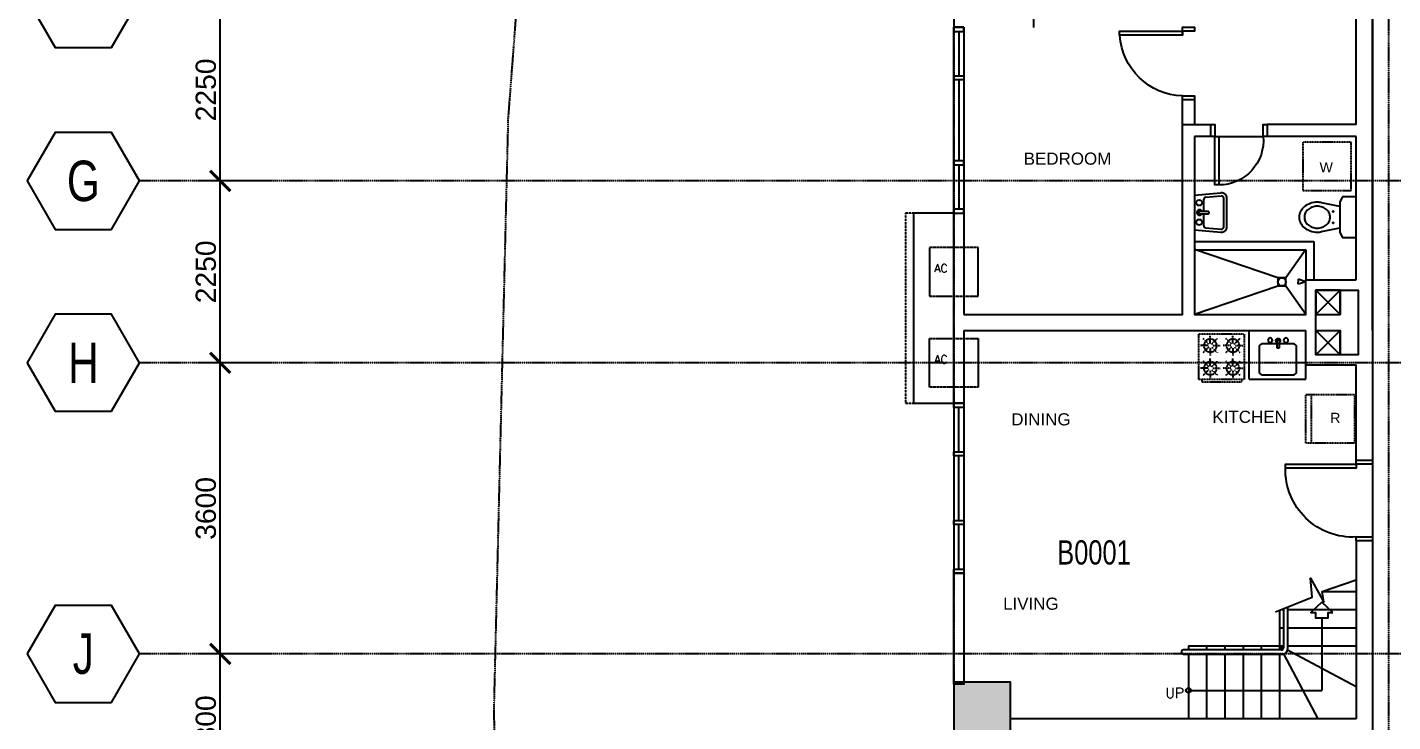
# Model space of a CAD drawing. Header units: inches. Extents: x -189245 to 740841, y -215444 to 469401.
# Drawn here: x 289834 to 306714, y -115918 to -107331 of the extents above; entities that cross this region are included whole.
import ezdxf
from ezdxf.enums import TextEntityAlignment as Align

# ---------------------------------------------------------------- set-up
doc = ezdxf.new("R2010")
doc.units = ezdxf.units.IN
doc.header["$LTSCALE"] = 10
doc.header["$MEASUREMENT"] = 0
for name, pattern in [('GRID NORMAL$0$GRID BASEMENT$0$GRID GROUND$0$GRID$0$$0$PHANTOM', [2.5, 1.25, -0.25, 0.25, -0.25, 0.25, -0.25]), ('HIDDEN', [0.375, 0.25, -0.125]), ('HIDDEN2', [0.1875, 0.125, -0.0625])]:
    doc.linetypes.add(name, pattern=pattern)
for name, color, linetype in [('1', 1, 'Continuous'), ('2', 2, 'Continuous'), ('3', 252, 'Continuous'), ('A-CMU PLASTER', 8, 'Continuous'), ('A-CMU WALL', 4, 'Continuous'), ('A-COLUMN', 6, 'Continuous'), ('a-dim', 8, 'Continuous'), ('A-DOOR', 1, 'Continuous'), ('A-EQUIPMENT', 2, 'Continuous'), ('A-EQUIPTMENT', 1, 'Continuous'), ('A-FIXTURE', 2, 'Continuous'), ('A-FIXTURES', 2, 'Continuous'), ('A-GRID', 8, 'Continuous'), ('A-RAILING', 2, 'Continuous'), ('A-STAIR', 1, 'Continuous'), ('A-TEXT', 3, 'Continuous'), ('A-UNIT NUMBER', 2, 'Continuous'), ('A-WINDOW', 2, 'Continuous'), ('COLUMN', 6, 'Continuous'), ('HATCH TSG', 9, 'Continuous'), ('TEXT', 3, 'Continuous'), ('TSG- DIM1', 1, 'Continuous'), ('TSG- DIM_PIPE CHASE', 1, 'Continuous'), ('TSG- plaster', 4, 'Continuous'), ('TSG- PRE CAST', 4, 'Continuous')]:
    doc.layers.add(name, color=color, linetype=linetype)
doc.styles.add('ARIAL', font='ARIAL.TTF', dxfattribs={"width": 0.75})
doc.styles.add('GRID NORMAL$0$GRID BASEMENT$0$GRID GROUND$0$GRID$0$Standard', font='ARIAL.TTF')
doc.styles.add('PRSP_Simplex', font='simplex.shx')
doc.dimstyles.new('GRID NORMAL$0$GRID BASEMENT$0$GRID GROUND$0$GRID$0$Standard', dxfattribs={"dimtxt": 250, "dimasz": 0.18, "dimexe": 0.18, "dimexo": 0.0625, "dimgap": 50, "dimtad": 1, "dimdec": 0, "dimzin": 0, "dimdsep": 46, "dimtxsty": 'GRID NORMAL$0$GRID BASEMENT$0$GRID GROUND$0$GRID$0$Standard', "dimcen": 0.09, "dimadec": 0, "dimazin": 0, "dimtfac": 1, "dimtdec": 0, "dimtofl": 0, "dimtmove": 0, "dimatfit": 3, "dimfxl": 1, "dimtolj": 1, "dimtzin": 0, "dimarcsym": 0})

# ---------------------------------------------------------------- blocks, each defined once
blk = doc.blocks.new('x')
at = {"layer": 'A-STAIR', "linetype": 'ByBlock'}
for p, q in [((-300, 300), (0, 0)), ((0, 300), (-300, 0))]:
    blk.add_line(p, q, dxfattribs=at)
blk.add_lwpolyline([(-300, 300), (0, 300), (0, 0), (-300, 0)], close=True, dxfattribs=at)
blk = doc.blocks.new('GRID NORMAL$0$GRID BASEMENT$0$GRID GROUND$0$GRID$0$$0$GRID-H')
at = {"color": 3}
blk.add_lwpolyline([(-10.39, 6), (-13.86, 0), (-10.39, -6), (-3.46, -6), (0, 0), (-3.46, 6)], close=True, dxfattribs=at)
at = {"color": 6, "style": 'GRID NORMAL$0$GRID BASEMENT$0$GRID GROUND$0$GRID$0$Standard', "width": 0.75}
blk.add_attdef('H', text='', height=5, dxfattribs=at).set_placement((-6.93, 0), align=Align.MIDDLE)
blk = doc.blocks.new('GRID NORMAL$0$GRID BASEMENT$0$GRID GROUND$0$GRID$0$_ARCHTICK')
at = {"color": 0, "linetype": 'ByBlock', "ltscale": 20, "const_width": 0.15}
blk.add_lwpolyline([(-0.5, -0.5), (0.5, 0.5)], dxfattribs=at)
blk = doc.blocks.new('*D466')
at = {"layer": 'a-dim', "color": 0, "lineweight": -2, "ltscale": 500}
for p, q in [((-99704, -255237), (-99704, -252587)), ((-99204, -252787), (-99904, -252787)), ((-99204, -255037), (-99904, -255037))]:
    blk.add_line(p, q, dxfattribs=at)
at = {"layer": 'Defpoints', "color": 0, "ltscale": 500}
for p in [(-99704, -252787), (-99204, -252787), (-99204, -255037)]:
    blk.add_point(p, dxfattribs=at)
at = {"layer": 'a-dim', "color": 0, "lineweight": -2, "ltscale": 500, "xscale": 250, "yscale": 250, "zscale": 250}
for p, rotation in [((-99704, -252787), 90), ((-99704, -255037), 270)]:
    blk.add_blockref('GRID NORMAL$0$GRID BASEMENT$0$GRID GROUND$0$GRID$0$_ARCHTICK', p, dxfattribs=dict(at, rotation=rotation))
at = {"layer": 'a-dim', "color": 3, "ltscale": 500, "insert": (-99881, -253912), "char_height": 250, "attachment_point": 5, "rotation": 90, "style": 'GRID NORMAL$0$GRID BASEMENT$0$GRID GROUND$0$GRID$0$Standard'}
blk.add_mtext('\\A1;2250', dxfattribs=at)
blk = doc.blocks.new('*D467')
at = {"layer": 'a-dim', "color": 0, "lineweight": -2, "ltscale": 500}
for p, q in [((-99704, -257487), (-99704, -254837)), ((-99204, -255037), (-99904, -255037)), ((-99204, -257287), (-99904, -257287))]:
    blk.add_line(p, q, dxfattribs=at)
at = {"layer": 'Defpoints', "color": 0, "ltscale": 500}
for p in [(-99704, -255037), (-99204, -255037), (-99204, -257287)]:
    blk.add_point(p, dxfattribs=at)
at = {"layer": 'a-dim', "color": 0, "lineweight": -2, "ltscale": 500, "xscale": 250, "yscale": 250, "zscale": 250}
for p, rotation in [((-99704, -255037), 90), ((-99704, -257287), 270)]:
    blk.add_blockref('GRID NORMAL$0$GRID BASEMENT$0$GRID GROUND$0$GRID$0$_ARCHTICK', p, dxfattribs=dict(at, rotation=rotation))
at = {"layer": 'a-dim', "color": 3, "ltscale": 500, "insert": (-99881, -256162), "char_height": 250, "attachment_point": 5, "rotation": 90, "style": 'GRID NORMAL$0$GRID BASEMENT$0$GRID GROUND$0$GRID$0$Standard'}
blk.add_mtext('\\A1;2250', dxfattribs=at)
blk = doc.blocks.new('*D468')
at = {"layer": 'a-dim', "color": 0, "lineweight": -2, "ltscale": 500}
for p, q in [((-99704, -262887), (-99704, -260687)), ((-99204, -260887), (-99904, -260887)), ((-99204, -262687), (-99904, -262687))]:
    blk.add_line(p, q, dxfattribs=at)
at = {"layer": 'Defpoints', "color": 0, "ltscale": 500}
for p in [(-99704, -260887), (-99204, -260887), (-99204, -262687)]:
    blk.add_point(p, dxfattribs=at)
at = {"layer": 'a-dim', "color": 0, "lineweight": -2, "ltscale": 500, "xscale": 250, "yscale": 250, "zscale": 250}
for p, rotation in [((-99704, -260887), 90), ((-99704, -262687), 270)]:
    blk.add_blockref('GRID NORMAL$0$GRID BASEMENT$0$GRID GROUND$0$GRID$0$_ARCHTICK', p, dxfattribs=dict(at, rotation=rotation))
at = {"layer": 'a-dim', "color": 3, "ltscale": 500, "insert": (-99881, -261787), "char_height": 250, "attachment_point": 5, "rotation": 90, "style": 'GRID NORMAL$0$GRID BASEMENT$0$GRID GROUND$0$GRID$0$Standard'}
blk.add_mtext('\\A1;1800', dxfattribs=at)
blk = doc.blocks.new('*D474')
at = {"layer": 'a-dim', "color": 0, "lineweight": -2, "ltscale": 500}
for p, q in [((-99704, -261087), (-99704, -257087)), ((-99204, -257287), (-99904, -257287)), ((-99204, -260887), (-99904, -260887))]:
    blk.add_line(p, q, dxfattribs=at)
at = {"layer": 'Defpoints', "color": 0, "ltscale": 500}
for p in [(-99704, -257287), (-99204, -257287), (-99204, -260887)]:
    blk.add_point(p, dxfattribs=at)
at = {"layer": 'a-dim', "color": 0, "lineweight": -2, "ltscale": 500, "xscale": 250, "yscale": 250, "zscale": 250}
for p, rotation in [((-99704, -257287), 90), ((-99704, -260887), 270)]:
    blk.add_blockref('GRID NORMAL$0$GRID BASEMENT$0$GRID GROUND$0$GRID$0$_ARCHTICK', p, dxfattribs=dict(at, rotation=rotation))
at = {"layer": 'a-dim', "color": 3, "ltscale": 500, "insert": (-99881, -259087), "char_height": 250, "attachment_point": 5, "rotation": 90, "style": 'GRID NORMAL$0$GRID BASEMENT$0$GRID GROUND$0$GRID$0$Standard'}
blk.add_mtext('\\A1;3600', dxfattribs=at)
blk = doc.blocks.new('door900')
at = {"layer": '2'}
for points in [[(50, 175), (100, 175), (100, 1050), (50, 1050)], [(50, 175), (0, 175), (0, -25), (50, -25)], [(1000, 175), (950, 175), (950, -25), (1000, -25)]]:
    blk.add_lwpolyline(points, close=True, dxfattribs=at)
at = {"layer": 'A-DOOR'}
blk.add_arc((121, 220), 831, 356.918, 91.4213, dxfattribs=at)
blk = doc.blocks.new('door600')
at = {"color": 2}
for points in [[(50, 150), (100, 150), (100, 750), (50, 750)], [(50, 150), (0, 150), (0, 0), (50, 0)], [(700, 150), (650, 150), (650, 0), (700, 0)]]:
    blk.add_lwpolyline(points, close=True, dxfattribs=at)
at = {"color": 1}
blk.add_arc((100, 198), 552, 355.0209, 90, dxfattribs=at)
blk = doc.blocks.new('LAV')
for p, q in [((-214, 0), (-243, -326)), ((214, 0), (-214, 0)), ((214, 0), (243, -326)), ((-189, -139), (-206, -329)), ((-18, -112), (-159, -112)), ((-18, -63), (-18, -170)), ((18, -63), (18, -170)), ((159, -112), (18, -112)), ((189, -139), (206, -329)), ((-176, -362), (176, -362)), ((-176, -400), (176, -400))]:
    blk.add_line(p, q)
for centre in [(-121, -58), (121, -58)]:
    blk.add_circle(centre, 36)
for centre, radius, start, end in [((-159, -142), 30, 90, 174.9088), ((0, -63), 34.1, 301.2757, 238.7243), ((0, -71), 19.7, 25.7914, 154.2086), ((159, -142), 30, 5.0912, 90), ((-176, -332), 68, 174.9088, 270), ((-176, -332), 30, 174.9088, 270), ((0, -161), 19.7, 205.7914, 334.2086), ((176, -332), 68, 270, 5.0912), ((176, -332), 30, 270, 5.0912)]:
    blk.add_arc(centre, radius, start, end)
blk = doc.blocks.new('EFLSHR-P')
at = {"layer": 'A-FIXTURES'}
for points in [[(186, -248), (216, -184, 0.142156), (218, -178), (218, 178, 0.142156), (216, 184), (186, 248, 0.256929), (177, 252), (13, 252), (13, -253), (177, -253)], [(218, -133), (441, -179, 0.05118), (495, -185, 0.083091), (582, -170, 0.090724), (653, -131, 0.104124), (702, -69, 0.11609), (718, 0, 0.11609), (702, 69, 0.104124), (653, 131, 0.090724), (582, 170, 0.083091), (495, 185, 0.05118), (441, 179), (218, 133)]]:
    blk.add_lwpolyline(points, format="xyb", dxfattribs=at)
blk.add_lwpolyline([(495, 135, 0.084254), (433, 124, 0.091411), (382, 95, 0.103766), (347, 50, 0.114587), (335, 0, 0.114587), (347, -50, 0.103766), (382, -95, 0.091411), (433, -124, 0.084254), (495, -135, 0.084254), (558, -124, 0.091411), (609, -95, 0.103766), (644, -50, 0.114587), (655, 0, 0.114587), (644, 50, 0.103766), (609, 95, 0.091411), (558, 124, 0.084254)], format="xyb", close=True, dxfattribs=at)
for centre in [(300, 70), (300, -70)]:
    blk.add_circle(centre, 6.77, dxfattribs=at)
blk.add_arc((177, -243), 10, 270, 327.6371, dxfattribs=at)
blk = doc.blocks.new('SHOWERHD')
at = {"layer": 'A-FIXTURES', "color": 2}
for p, q in [((-31, 93), (0, 93)), ((0, 0), (-31, 93)), ((0, 0), (31, 93)), ((31, 93), (0, 93))]:
    blk.add_line(p, q, dxfattribs=at)
blk = doc.blocks.new('RQWR')
at = {"layer": '2'}
for points in [[(1039293, -236438), (1039343, -236438), (1039343, -236288), (1039293, -236288)], [(1040143, -236438), (1040193, -236438), (1040193, -236288), (1040143, -236288)], [(1040143, -236438), (1040093, -236438), (1040093, -237213), (1040143, -237213)]]:
    blk.add_lwpolyline(points, close=True, dxfattribs=at)
at = {"layer": 'A-DOOR'}
blk.add_arc((1040145, -236411), 803, 181.874, 266.2477, dxfattribs=at)
blk = doc.blocks.new('SINK3')
at = {"layer": 'A-FIXTURE', "color": 2, "linetype": 'Continuous'}
for p, q in [((421, 17), (335, 17)), ((421, -12), (335, -12))]:
    blk.add_line(p, q, dxfattribs=at)
blk.add_lwpolyline([(40, 232), (342, 232, -0.414214), (382, 192), (382, -192, -0.414214), (342, -232), (40, -232, -0.414214), (0, -192), (0, 192, -0.414214)], format="xyb", close=True, dxfattribs=at)
at = {"layer": 'A-FIXTURE', "color": 2, "linetype": 'ByBlock'}
for centre in [(425, 100), (425, -95)]:
    blk.add_circle(centre, 28.8, dxfattribs=at)
at = {"layer": 'A-FIXTURE', "color": 2, "linetype": 'Continuous'}
for centre, radius, start, end in [((342, 3), 15.7, 115.7914, 244.2086), ((421, 3), 27.3, 211.2757, 148.7243), ((414, 3), 15.7, 295.7914, 64.2086)]:
    blk.add_arc(centre, radius, start, end, dxfattribs=at)
blk = doc.blocks.new('RANGE2')
at = {"layer": 'A-FIXTURE', "color": 1, "linetype": 'HIDDEN2'}
for p, q in [((-280, 0), (280, 0)), ((-280, 0), (-280, -560)), ((280, -560), (280, 0)), ((-166, -140), (-262, -140)), ((-158, -122), (-227, -53)), ((-158, -158), (-227, -227)), ((-140, -114), (-140, -18)), ((-140, -166), (-140, -262)), ((-122, -122), (-53, -53)), ((-122, -158), (-53, -227)), ((-114, -140), (-18, -140)), ((114, -140), (18, -140)), ((122, -122), (53, -53)), ((122, -158), (53, -227)), ((140, -114), (140, -18)), ((140, -166), (140, -262)), ((158, -122), (227, -53)), ((158, -158), (227, -227)), ((166, -140), (262, -140)), ((-158, -402), (-227, -333)), ((-140, -394), (-140, -298)), ((-122, -402), (-53, -333)), ((122, -402), (53, -333)), ((140, -394), (140, -298)), ((158, -402), (227, -333)), ((-166, -420), (-262, -420)), ((-158, -438), (-227, -507)), ((-140, -446), (-140, -542)), ((-122, -438), (-53, -507)), ((-114, -420), (-18, -420)), ((114, -420), (18, -420)), ((122, -438), (53, -507)), ((140, -446), (140, -542)), ((158, -438), (227, -507)), ((166, -420), (262, -420)), ((-280, -560), (280, -560)), ((-246, -560), (-246, -590)), ((-246, -590), (246, -590)), ((246, -560), (246, -590))]:
    blk.add_line(p, q, dxfattribs=at)
for centre in [(-140, -140), (140, -140), (-140, -420), (140, -420)]:
    blk.add_circle(centre, 80, dxfattribs=at)
blk = doc.blocks.new('REF')
at = {"color": 1, "linetype": 'HIDDEN2'}
blk.add_line((-300, 535), (300, 535), dxfattribs=at)
blk.add_lwpolyline([(-300, 0), (300, 0), (300, 600), (-300, 600)], close=True, dxfattribs=at)
blk = doc.blocks.new('grid')
at = {"layer": 'A-GRID', "linetype": 'GRID NORMAL$0$GRID BASEMENT$0$GRID GROUND$0$GRID$0$$0$PHANTOM'}
for p, q in [((-90633.8, -228688.5), (-90633.8, -289256.3)), ((-85258.8, -228688.5), (-85258.8, -289256.3)), ((-33688.1, -255036.6), (-100703.5, -255036.6)), ((-33688.1, -257286.6), (-100703.5, -257286.6)), ((-33688.1, -260886.6), (-100703.6, -260886.6))]:
    blk.add_line(p, q, dxfattribs=at)
at = {"layer": 'A-GRID'}
ref = blk.add_blockref('GRID NORMAL$0$GRID BASEMENT$0$GRID GROUND$0$GRID$0$$0$GRID-H', (-102089.2, -252786.6), dxfattribs=dict(at, xscale=100, yscale=100, zscale=100, rotation=180))
ref.add_attrib('H', 'F', dxfattribs={"layer": '0', "color": 6, "height": 500, "style": 'GRID NORMAL$0$GRID BASEMENT$0$GRID GROUND$0$GRID$0$Standard', "width": 0.75}).set_placement((-101396.4, -252786.6), align=Align.MIDDLE)
ref = blk.add_blockref('GRID NORMAL$0$GRID BASEMENT$0$GRID GROUND$0$GRID$0$$0$GRID-H', (-102089.2, -255036.6), dxfattribs=dict(at, xscale=100, yscale=100, zscale=100, rotation=180))
ref.add_attrib('H', 'G', dxfattribs={"layer": '0', "color": 6, "height": 500, "style": 'GRID NORMAL$0$GRID BASEMENT$0$GRID GROUND$0$GRID$0$Standard', "width": 0.75}).set_placement((-101396.4, -255036.6), align=Align.MIDDLE)
ref = blk.add_blockref('GRID NORMAL$0$GRID BASEMENT$0$GRID GROUND$0$GRID$0$$0$GRID-H', (-102089.2, -257286.6), dxfattribs=dict(at, xscale=100, yscale=100, zscale=100, rotation=180))
ref.add_attrib('H', 'H', dxfattribs={"layer": '0', "color": 6, "height": 500, "style": 'GRID NORMAL$0$GRID BASEMENT$0$GRID GROUND$0$GRID$0$Standard', "width": 0.75}).set_placement((-101396.4, -257286.6), align=Align.MIDDLE)
ref = blk.add_blockref('GRID NORMAL$0$GRID BASEMENT$0$GRID GROUND$0$GRID$0$$0$GRID-H', (-102089.2, -260886.6), dxfattribs=dict(at, xscale=100, yscale=100, zscale=100, rotation=180))
ref.add_attrib('H', 'J', dxfattribs={"layer": '0', "color": 6, "height": 500, "style": 'GRID NORMAL$0$GRID BASEMENT$0$GRID GROUND$0$GRID$0$Standard', "width": 0.75}).set_placement((-101396.4, -260886.6), align=Align.MIDDLE)
at = {"layer": 'a-dim', "ltscale": 500}
for base, p1, p2, picture, middle in [((-99703.6, -252786.6), (-99203.6, -255036.6), (-99203.6, -252786.6), '*D466', (-99881.2, -253911.6)), ((-99703.6, -255036.6), (-99203.6, -257286.6), (-99203.6, -255036.6), '*D467', (-99881.2, -256161.6)), ((-99703.6, -257286.6), (-99203.6, -260886.6), (-99203.6, -257286.6), '*D474', (-99881.3, -259086.6)), ((-99703.6, -260886.6), (-99203.6, -262686.6), (-99203.6, -260886.6), '*D468', (-99881.2, -261786.6))]:
    dim = blk.add_linear_dim(base=base, p1=p1, p2=p2, angle=270, dimstyle='GRID NORMAL$0$GRID BASEMENT$0$GRID GROUND$0$GRID$0$Standard', override={"dimasz": 250, "dimexe": 200, "dimblk1": 'GRID NORMAL$0$GRID BASEMENT$0$GRID GROUND$0$GRID$0$_ARCHTICK', "dimblk2": 'GRID NORMAL$0$GRID BASEMENT$0$GRID GROUND$0$GRID$0$_ARCHTICK', "dimsah": 1, "dimdle": 200, "dimclrt": 3}, dxfattribs=at)
    dim.commit()
    dim.dimension.update_dxf_attribs({"geometry": picture, "text_midpoint": middle})

msp = doc.modelspace()

# ---------------------------------------------------------------- hatches: boundary and pattern name
at = {"layer": 'COLUMN', "linetype": 'Continuous'}
msp.add_hatch(color=254, dxfattribs=at).paths.add_polyline_path([(301289.22685, -115430.85693), (301289.22685, -116530.85693), (301989.22685, -116530.85693), (301989.22685, -115430.85693)])

# ---------------------------------------------------------------- linework, layer by layer
at = {"layer": '3', "color": 251, "linetype": 'GRID NORMAL$0$GRID BASEMENT$0$GRID GROUND$0$GRID$0$$0$PHANTOM', "flags": 128}
msp.add_lwpolyline([(352371.55939, -102410.09833), (351907.57657, -111087.70283), (352289.23542, -123191.68716), (353264.45, -131262.98547), (298600.66526, -144611.52615), (297343.53117, -137766.00105), (296388.45816, -130468.23184), (295808.09231, -123131.14962), (295604.50917, -115793.97346), (295780.69383, -108466.09117), (296335.27965, -101137.04385), (297262.93139, -93855.89956), (298496.71244, -87006.12698), (352390.51377, -102402.90191)], dxfattribs=at)
at = {"layer": 'A-CMU PLASTER'}
for p, q in [((306264.05776, -108830.85108), (306264.05776, -108680.85108)), ((301414.19965, -110880.85108), (304114.05776, -110880.85108)), ((304264.05776, -110880.85108), (305639.05776, -110880.85108)), ((304264.05776, -110880.85108), (305639.05776, -110880.85108))]:
    msp.add_line(p, q, dxfattribs=at)
at = {"layer": 'A-CMU WALL', "color": 1}
for p, q in [((304114.05776, -107430.85108), (304114.05776, -107380.85108)), ((304114.05776, -108530.85108), (304114.05776, -108230.85108)), ((304264.05776, -108230.85108), (304264.05776, -108530.85108))]:
    msp.add_line(p, q, dxfattribs=at)
at = {"layer": 'A-COLUMN'}
msp.add_line((302276.56797, -107331.78447), (302276.56797, -106631.78447), dxfattribs=at)
at = {"layer": 'A-DOOR'}
for p, q in [((306464.19965, -92480.85693), (306464.19965, -139480.85693)), ((304514.05776, -108680.85108), (305114.05776, -108680.85108))]:
    msp.add_line(p, q, dxfattribs=at)
at = {"layer": 'A-EQUIPMENT', "ltscale": 100}
msp.add_lwpolyline([(301289.22686, -109629.92648), (300789.22686, -109629.92648), (300789.22686, -111979.92356), (301289.22686, -111979.92356)], dxfattribs=at)
at = {"layer": 'A-EQUIPTMENT', "linetype": 'HIDDEN'}
msp.add_lwpolyline([(300789.22686, -109629.92648), (300689.22686, -109629.92648), (300689.22686, -111979.92356), (300789.22686, -111979.92356)], dxfattribs=at)
at = {"layer": 'A-EQUIPTMENT', "color": 250, "linetype": 'HIDDEN'}
for points in [[(300989.19965, -110655.85698), (301589.19965, -110655.85698), (301589.19965, -110055.85698), (300989.19965, -110055.85698)], [(300989.19965, -111180.85698), (301589.19965, -111180.85698), (301589.19965, -111780.85698), (300989.19965, -111780.85698)]]:
    msp.add_lwpolyline(points, close=True, dxfattribs=at)
at = {"layer": 'A-EQUIPTMENT', "color": 1, "linetype": 'HIDDEN2'}
for points in [[(300989.22686, -110654.92356), (301589.22686, -110654.92356), (301589.22686, -110054.92356), (300989.22686, -110054.92356)], [(300989.22686, -111179.92356), (301589.22686, -111179.92356), (301589.22686, -111779.92356), (300989.22686, -111779.92356)]]:
    msp.add_lwpolyline(points, close=True, dxfattribs=at)
at = {"layer": 'A-FIXTURE', "color": 2}
for p, q in [((304939.5793, -111680.86189), (304939.5793, -111080.86189)), ((305639.20208, -111680.86189), (305639.19965, -111505.85693)), ((304939.5793, -111680.86189), (305639.20208, -111680.86189))]:
    msp.add_line(p, q, dxfattribs=at)
at = {"layer": 'A-FIXTURES', "color": 2}
for p, q in [((304264.05776, -109980.85108), (305739.05777, -109980.85108)), ((305739.05777, -109980.85108), (305739.19965, -110455.70851)), ((304264.05776, -110080.85108), (305639.08764, -110080.85108)), ((305639.08764, -110080.85108), (305639.19965, -110455.73838))]:
    msp.add_line(p, q, dxfattribs=at)
at = {"layer": 'A-FIXTURES', "color": 1}
for p, q in [((305294.08379, -110429.91765), (304264.08497, -110079.91765)), ((305639.08379, -110079.91765), (305394.08379, -110429.91765)), ((304264.08497, -110879.91765), (305294.08379, -110529.91765)), ((305394.08379, -110529.91765), (305639.08379, -110879.91765))]:
    msp.add_line(p, q, dxfattribs=at)
at = {"layer": 'A-FIXTURES', "color": 2}
msp.add_lwpolyline([(305294.08379, -110529.91765), (305394.08379, -110529.91765), (305394.08379, -110429.91765), (305294.08379, -110429.91765)], close=True, dxfattribs=at)
msp.add_circle((305344.08379, -110479.91765), 50, dxfattribs=at)
at = {"layer": 'A-RAILING'}
for p, q in [((305363.88069, -114520.99853), (305363.88069, -115005.85693)), ((305413.88069, -114501.13686), (305413.88069, -115025.85693)), ((305338.88069, -115030.85693), (304126.48389, -115030.85693)), ((304126.48389, -115080.85693), (305358.88069, -115080.85693))]:
    msp.add_line(p, q, dxfattribs=at)
for centre, radius, start, end in [((304126.48389, -115055.85693), 25, 90, 270), ((305338.88069, -115005.85693), 25, 270, 0), ((305358.88069, -115025.85693), 55, 270, 0)]:
    msp.add_arc(centre, radius, start, end, dxfattribs=at)
at = {"layer": 'A-STAIR'}
for p, q in [((305850.21415, -114305.85693), (306264.22686, -114305.85693)), ((305313.88069, -114540.8602), (305313.88069, -115030.85693)), ((305339.06304, -114530.85693), (305363.88069, -114530.85693)), ((305413.88069, -114530.85693), (306264.22686, -114530.85693)), ((305313.88069, -114755.85693), (305363.88069, -114755.85693)), ((305413.88069, -114755.85693), (306264.22686, -114755.85693)), ((305839.05377, -114634.77373), (305839.05377, -115530.85693)), ((304188.88069, -114980.85693), (305363.88069, -114980.85693)), ((304188.88069, -114980.85693), (304188.88069, -115030.85693)), ((304188.88069, -115080.85693), (304188.88069, -115880.85693)), ((304413.88069, -114980.85693), (304413.88069, -115030.85693)), ((304413.88069, -115080.85693), (304413.88069, -115880.85693)), ((304638.88069, -114980.85693), (304638.88069, -115030.85693)), ((304638.88069, -115080.85693), (304638.88069, -115880.85693)), ((304863.88069, -114980.85693), (304863.88069, -115030.85693)), ((304863.88069, -115080.85693), (304863.88069, -115880.85693)), ((305088.88069, -114980.85693), (305088.88069, -115030.85693)), ((305088.88069, -115080.85693), (305088.88069, -115880.85693)), ((305313.88069, -114980.85693), (305338.88069, -115030.85693)), ((305313.88069, -114980.85693), (305363.88069, -115005.85693)), ((305313.88069, -115080.85693), (305313.88069, -115880.85693)), ((305363.77174, -115080.63902), (305789.05377, -115880.85693)), ((305413.66278, -115030.74798), (306264.22686, -115480.85693)), ((305413.88069, -114980.85693), (306264.22686, -114980.85693)), ((305413.88069, -114980.85693), (306064.22686, -114980.85693))]:
    msp.add_line(p, q, dxfattribs=at)
at = {"layer": 'A-STAIR', "color": 2}
for points in [[(305264.22686, -114560.58436), (305719.22868, -114379.84246), (305698.96922, -114142.26392), (305861.08719, -114441.64887), (305843.63028, -114308.10477)], [(305326.58757, -114535.8126), (305719.22868, -114379.84246), (305698.96922, -114142.26392), (305861.08719, -114441.64887), (305843.63028, -114308.10477), (306264.22686, -114164.50606)]]:
    msp.add_lwpolyline(points, dxfattribs=at)
msp.add_lwpolyline([(305975.55377, -114565.9536), (305839.05377, -114441.64887), (305702.55377, -114565.9536), (305761.05377, -114565.9536), (305761.05377, -114634.77373), (305917.05377, -114634.77373), (305917.05377, -114565.9536)], close=True, dxfattribs=at)
at = {"layer": 'A-STAIR'}
msp.add_lwpolyline([(304188.88069, -115530.85693), (305839.05377, -115530.85693)], dxfattribs=at)
at = {"layer": 'A-STAIR', "color": 2}
msp.add_circle((304188.88069, -115530.85693), 30, dxfattribs=at)
at = {"layer": 'A-WINDOW', "color": 1}
for p, q in [((301289.19965, -109630.8599), (301289.19965, -107330.8599)), ((301414.19965, -107330.85698), (301414.19965, -110880.85108)), ((301414.19965, -111080.85108), (301414.19965, -115430.85698)), ((301289.19965, -111980.85698), (301289.19965, -114080.85698))]:
    msp.add_line(p, q, dxfattribs=at)
at = {"layer": 'A-WINDOW'}
for p, q in [((301289.19965, -107380.8599), (301289.19965, -107330.8599)), ((301289.19965, -107330.8599), (301414.19965, -107330.8599)), ((301351.69965, -107380.8599), (301351.69965, -107930.8599)), ((301289.19965, -107980.8599), (301289.19965, -107930.8599)), ((301351.69965, -107980.8599), (301351.69965, -108980.8599)), ((301289.19965, -109030.8599), (301289.19965, -108980.8599)), ((301351.69965, -109030.8599), (301351.69965, -109580.8599)), ((301289.19965, -109580.8599), (301289.19965, -109630.8599)), ((301289.19965, -111980.85698), (301289.19965, -112030.85698)), ((301351.69965, -112580.85698), (301351.69965, -112030.85698)), ((301289.19965, -112580.85698), (301289.19965, -112630.85698)), ((301351.69965, -113430.85698), (301351.69965, -112630.85698)), ((301289.19965, -113430.85698), (301289.19965, -113480.85698)), ((301351.69965, -114030.85698), (301351.69965, -113480.85698)), ((301289.19965, -114030.85698), (301289.19965, -114080.85698))]:
    msp.add_line(p, q, dxfattribs=at)
for points in [[(301414.19965, -107330.8599), (301289.19965, -107330.8599), (301289.19965, -107380.8599), (301414.19965, -107380.8599)], [(301414.19965, -107980.8599), (301289.19965, -107980.8599), (301289.19965, -107930.8599), (301414.19965, -107930.8599)], [(301414.19965, -108980.8599), (301289.19965, -108980.8599), (301289.19965, -109030.8599), (301414.19965, -109030.8599)], [(301414.19965, -109580.8599), (301289.19965, -109580.8599), (301289.19965, -109630.8599), (301414.19965, -109630.8599)], [(301414.19965, -112030.85698), (301289.19965, -112030.85698), (301289.19965, -111980.85698), (301414.19965, -111980.85698)], [(301414.19965, -112630.85698), (301289.19965, -112630.85698), (301289.19965, -112580.85698), (301414.19965, -112580.85698)], [(301414.19965, -113480.85698), (301289.19965, -113480.85698), (301289.19965, -113430.85698), (301414.19965, -113430.85698)], [(301414.19965, -114080.85698), (301289.19965, -114080.85698), (301289.19965, -114030.85698), (301414.19965, -114030.85698)]]:
    msp.add_lwpolyline(points, close=True, dxfattribs=at)
at = {"layer": 'A-WINDOW', "linetype": 'HIDDEN2'}
msp.add_lwpolyline([(305601.41791, -108749.35745), (305601.41791, -109349.35745), (306201.41791, -109349.35745), (306201.41791, -108749.35745)], close=True, dxfattribs=at)
at = {"layer": 'COLUMN', "linetype": 'Continuous'}
msp.add_lwpolyline([(301289.22685, -115430.85693), (301289.22685, -116530.85693), (301989.22685, -116530.85693), (301989.22685, -115430.85693)], close=True, dxfattribs=at)
at = {"layer": 'TSG- DIM1', "color": 3, "linetype": 'ByBlock', "ltscale": 100}
msp.add_lwpolyline([(301289.19965, -115430.85698), (301414.19965, -115430.85698), (301414.19965, -115455.85698), (301289.19965, -115455.85698)], close=True, dxfattribs=at)
at = {"layer": 'TSG- DIM_PIPE CHASE', "color": 1}
msp.add_line((306064.05758, -110581.7078), (306064.05758, -110881.7078), dxfattribs=at)
at = {"layer": 'TSG- plaster', "ltscale": 500}
for p, q in [((306264.05776, -108530.85108), (306264.05776, -105580.85108)), ((306464.05776, -111080.85108), (306464.05776, -106880.85108)), ((306264.05776, -108530.85108), (305164.05776, -108530.85108)), ((304464.05776, -108680.85108), (304264.05776, -108680.85108)), ((306264.05776, -108680.85108), (305164.05776, -108680.85108)), ((306264.05776, -110455.73838), (306264.05776, -108680.85108)), ((306264.05776, -108830.85108), (306264.05776, -108680.85108)), ((305639.19965, -110455.73838), (306264.05776, -110455.73838)), ((306464.19965, -110980.85693), (306464.19965, -112683.09995)), ((301289.05776, -111080.85108), (301289.19965, -111080.85108)), ((301414.19965, -111080.85108), (305639.19965, -111080.85108)), ((305639.19965, -111505.85693), (305639.19965, -111080.85108)), ((305639.19965, -111505.85693), (306264.19965, -111505.85693)), ((306264.19965, -112683.09995), (306264.19965, -111505.85693)), ((306264.19965, -113683.09995), (306264.19965, -115880.85693)), ((306464.19965, -113683.09995), (306464.19965, -116006.60751)), ((306264.19965, -115880.85693), (301991.38381, -115880.85693))]:
    msp.add_line(p, q, dxfattribs=at)
at = {"layer": 'TSG- plaster', "color": 1}
msp.add_line((306064.19965, -111380.85693), (306064.19965, -111080.85693), dxfattribs=at)
msp.add_line((306064.19965, -111380.85693), (306064.19965, -111080.85693), dxfattribs=at)
at = {"layer": 'TSG- plaster', "ltscale": 500}
for points in [[(301414.19965, -110880.85108), (304114.05776, -110880.85108), (304114.05776, -108530.85108), (304464.05776, -108530.85108)], [(304264.05776, -108680.85108), (304264.05776, -110880.85108), (305639.05658, -110880.85108), (305639.19965, -110455.73838)]]:
    msp.add_lwpolyline(points, dxfattribs=at)
at = {"layer": 'TSG- plaster', "color": 4}
msp.add_lwpolyline([(305763.98693, -110580.73838), (306289.05776, -110580.77981), (306289.05771, -111380.82119), (305764.19965, -111380.85693)], close=True, dxfattribs=at)
at = {"layer": 'TSG- PRE CAST', "linetype": 'ByBlock', "ltscale": 100}
msp.add_lwpolyline([(301414.19965, -111080.85108), (301414.19965, -111980.85698), (301289.19965, -111980.85698), (301289.19965, -109630.8599), (301414.19965, -109630.8599), (301414.19965, -110880.85108)], dxfattribs=at)
msp.add_lwpolyline([(301289.19965, -114080.85698), (301414.19965, -114080.85698), (301414.19965, -115430.85698), (301289.19965, -115430.85698)], close=True, dxfattribs=at)

# ---------------------------------------------------------------- block references
at = {"layer": '1', "xscale": -1, "rotation": 270}
msp.add_blockref('RQWR', (540551.76928, -1147522.49911), dxfattribs=at)
at = {"layer": 'A-DOOR', "xscale": -1, "rotation": 180}
msp.add_blockref('door600', (304464.05776, -108530.85108), dxfattribs=at)
at = {"layer": 'A-DOOR', "extrusion": (0, 0, -1), "zscale": -1, "rotation": 270}
msp.add_blockref('door900', (-306439.19965, -112683.09995), dxfattribs=at)
msp.add_blockref('door900', (-306439.19965, -112683.09995), dxfattribs=at)
at = {"layer": 'A-FIXTURE', "xscale": -1}
msp.add_blockref('RANGE2', (304599.24889, -111127.30101), dxfattribs=at)
at = {"layer": 'A-FIXTURE', "xscale": -1, "rotation": 270}
msp.add_blockref('SINK3', (305294.41675, -111626.72583), dxfattribs=at)
at = {"layer": 'A-FIXTURE', "color": 1, "xscale": -1, "rotation": 90}
msp.add_blockref('REF', (306240.51268, -112171.71687), dxfattribs=at)
at = {"layer": 'A-FIXTURES'}
for name, p, rotation in [('LAV', (304264.08497, -109621.47421), 90), ('EFLSHR-P', (306277.08497, -109678.848), 180), ('SHOWERHD', (305639.08379, -110476.81607), 90)]:
    msp.add_blockref(name, p, dxfattribs=dict(at, rotation=rotation))
at = {"layer": 'A-STAIR', "xscale": -1, "rotation": 180}
msp.add_blockref('x', (306064.16253, -110580.77981), dxfattribs=at)
at = {"layer": 'A-STAIR'}
msp.add_blockref('x', (306064.16272, -111381.67222), dxfattribs=at)
at = {"layer": 'HATCH TSG'}
msp.add_blockref('grid', (391923.03117, 145806.69125), dxfattribs=at)

# ---------------------------------------------------------------- texts
at = {"layer": 'A-TEXT', "style": 'PRSP_Simplex'}
msp.add_text('UP', height=125, dxfattribs=at).set_placement((303903.53404, -115625.49406))
at = {"layer": 'A-TEXT', "width": 5794.7602848}
for s, insert, char_height, attachment_point in [('{\\fArial|b0|i0|c0|p34;W}', (305975.11568, -109125.54137), 125, 9), ('{\\Fromans|c0;AC}', (301046.11192, -110260.41272), 100, 1), ('{\\Fromans|c0;AC}', (301046.11192, -111387.33518), 100, 1), ('{\\fArial|b0|i0|c0|p34;R}', (305941.49853, -112223.0248), 125, 7)]:
    msp.add_mtext(s, dxfattribs=dict(at, insert=insert, char_height=char_height, attachment_point=attachment_point))
at = {"layer": 'A-UNIT NUMBER', "style": 'ARIAL', "width": 0.75}
msp.add_text('B0001', height=300, dxfattribs=at).set_placement((302567.00493, -113974.22512))
at = {"layer": 'TEXT', "char_height": 150, "width": 1290}
for s, insert, attachment_point in [('{\\fArial|b0|i0|c0|p34;BEDROOM }', (302152.94851, -108879.90822), 1), ('{\\fArial|b0|i0|c0|p34;KITCHEN}', (304485.72958, -112224.59705), 7), ('{\\fArial|b0|i0|c0|p34;DINING}', (301998.79896, -112256.12716), 7), ('{\\fArial|b0|i0|c0|p34;LIVING}', (301897.96281, -114535.88751), 7)]:
    msp.add_mtext(s, dxfattribs=dict(at, insert=insert, attachment_point=attachment_point))

doc.saveas('drawing.dxf')
